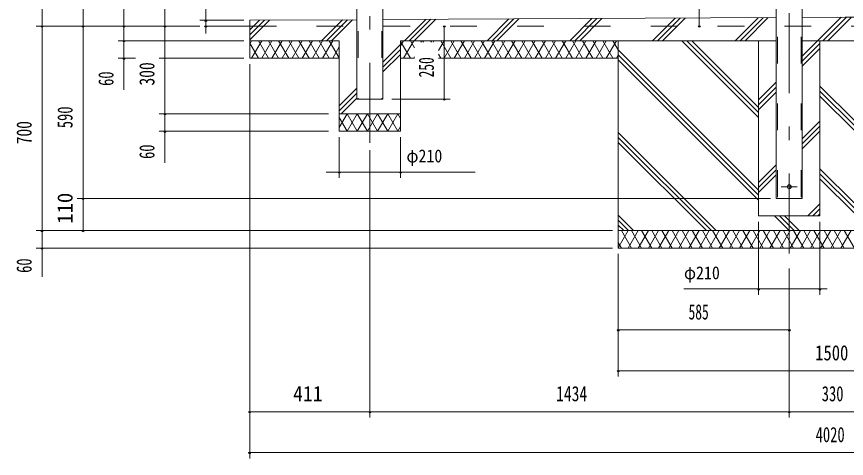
# Model space of a CAD drawing. Units: millimetres, scale not verified. Extents: x -34086 to 34091, y -14700 to 14700.
# Drawn here: x 14091 to 24022, y -3647 to 1647 of the extents above; entities that cross this region are included whole.
import ezdxf
from ezdxf.enums import TextEntityAlignment as Align

# ---------------------------------------------------------------- set-up
doc = ezdxf.new("R2010")
doc.units = ezdxf.units.MM
doc.header["$LTSCALE"] = 80
doc.linetypes.add('USER2', pattern=[10, 4, -6])
doc.linetypes.add('USER3', pattern=[24, 12, -5, 2, -5])
for name, color, linetype, lineweight in [('0-6_2-02BOLD', 7, 'Continuous', 18), ('0-7_2-12HIDDEN', 3, 'USER2', 18), ('0-8_2-22CENTER', 3, 'USER3', 18), ('0-A_2-52DIM', 3, 'Continuous', 18), ('0-B_2-62HATCH', 2, 'Continuous', 18)]:
    doc.layers.add(name, color=color, linetype=linetype, lineweight=lineweight)
doc.styles.add('ＭＳ ゴシック', font='')
doc.styles.get('ＭＳ ゴシック').set_extended_font_data('MS Gothic')

msp = doc.modelspace()

# ---------------------------------------------------------------- linework, layer by layer
at = {"layer": '0-6_2-02BOLD'}
for p, q in [((18163.32, 5487.9), (18163.32, 657.9)), ((18475.17, 5487.9), (18475.17, 657.9)), ((23182.32, 2204.9), (23182.32, -532.1)), ((23494.17, 2204.9), (23494.17, -532.1)), ((18163.32, 1609.28), (16880.75, 1602.9)), ((16880.75, 1602.9), (16880.75, 1147.9)), ((23182.32, 1634.25), (18475.17, 1610.83)), ((23915.75, 1637.9), (23494.17, 1635.81)), ((23915.75, 1637.9), (24337.32, 1635.81)), ((16880.75, 1532.9), (16355.75, 1532.9)), ((23182.32, 1357.9), (18686.65, 1357.9)), ((18686.65, 272.9), (18686.65, 1357.9)), ((22970.75, 1357.9), (22970.75, -742.1)), ((24337.33, 1357.9), (23494.17, 1357.9)), ((23705.75, 1357.9), (23705.75, -742.1)), ((17951.65, 1147.9), (16880.75, 1147.9)), ((18853.05, 1147.9), (18686.65, 1147.9)), ((21290.75, 1147.9), (19140.07, 1147.9)), ((18163.23, 657.9), (18475.17, 657.9)), ((17951.65, 482.9), (18686.65, 482.9)), ((17951.65, 272.9), (18686.65, 272.9)), ((23182.32, -532.1), (23494.17, -532.1)), ((22970.75, -742.1), (23705.75, -742.1)), ((21290.75, -917.1), (26540.75, -917.1))]:
    msp.add_line(p, q, dxfattribs=at)
for points in [[(17951.65, 272.9), (17951.65, 1357.9), (16880.75, 1357.9)], [(21290.75, 1357.9), (21290.75, -1127.1), (26540.75, -1127.1)]]:
    msp.add_lwpolyline(points, dxfattribs=at)
msp.add_circle((23338.25, -392.1), 22.75, dxfattribs=at)
at = {"layer": '0-7_2-12HIDDEN'}
for p, q in [((18178.02, 5470.4), (18178.02, 657.9)), ((18460.47, 5470.4), (18460.47, 657.9)), ((23197.02, 2204.9), (23197.02, -532.1)), ((23479.47, 2204.9), (23479.47, -532.1)), ((16880.75, 1532.9), (30950.75, 1532.9))]:
    msp.add_line(p, q, dxfattribs=at)
at = {"layer": '0-8_2-22CENTER'}
for p, q in [((23338.25, 7447.9), (23338.25, -1827.1)), ((18319.25, 132.9), (18319.25, 5775.85)), ((23243.04, -392.1), (23433.45, -392.1))]:
    msp.add_line(p, q, dxfattribs=at)
at = {"layer": '0-A_2-52DIM'}
for p, q in [((14395.75, 9295.9), (14395.75, -1470.1)), ((14885.75, -917.1), (14885.75, 9295.9)), ((15865.75, -105.1), (15865.75, 5417.9)), ((22260.25, 2687.9), (22260.25, 1532.9)), ((15375.75, 769.9), (15375.75, 1910.9)), ((16355.75, 1443.48), (16355.75, 1980.9)), ((16810.75, 1602.9), (16285.75, 1602.9)), ((16369.75, 1602.9), (16341.75, 1602.9)), ((24312.43, 1637.9), (24005.48, 1637.9)), ((16285.75, 1532.9), (14325.75, 1532.9)), ((14409.75, 1532.9), (14381.75, 1532.9)), ((14899.75, 1532.9), (14871.75, 1532.9)), ((15389.75, 1532.9), (15361.75, 1532.9)), ((15879.75, 1532.9), (15851.75, 1532.9)), ((16369.75, 1532.9), (16341.75, 1532.9)), ((19224.08, 1532.9), (19196.08, 1532.9)), ((19210.08, 1532.9), (19210.08, 657.9)), ((22274.25, 1532.9), (22246.25, 1532.9)), ((16810.75, 1357.9), (15305.75, 1357.9)), ((15389.75, 1357.9), (15361.75, 1357.9)), ((15513.13, 1147.9), (15305.75, 1147.9)), ((15389.75, 1147.9), (15361.75, 1147.9)), ((16810.75, 1147.9), (15795.75, 1147.9)), ((16880.75, 1077.9), (16880.75, -3647.09)), ((18580.07, 657.9), (19280.08, 657.9)), ((19224.08, 657.9), (19196.08, 657.9)), ((17824.45, 482.9), (15795.75, 482.9)), ((15879.75, 482.9), (15851.75, 482.9)), ((17824.45, 272.9), (15795.75, 272.9)), ((15879.75, 272.9), (15851.75, 272.9)), ((17951.65, 202.9), (17951.65, -287.1)), ((18686.65, 202.9), (18686.65, -287.1)), ((18319.25, 44.69), (18319.25, -3157.09)), ((17796.17, -217.1), (19579.15, -217.1)), ((17965.65, -217.1), (17937.65, -217.1)), ((18700.65, -217.1), (18672.65, -217.1)), ((23112.32, -532.1), (14815.75, -532.1)), ((14899.75, -532.1), (14871.75, -532.1)), ((22970.75, -812.1), (22970.75, -1687.1)), ((23705.75, -812.1), (23705.75, -1687.1)), ((21220.75, -917.1), (14325.75, -917.1)), ((14409.75, -917.1), (14381.75, -917.1)), ((14899.75, -917.1), (14871.75, -917.1)), ((21220.75, -1127.1), (14325.75, -1127.1)), ((14409.75, -1127.1), (14381.75, -1127.1)), ((21290.75, -1197.1), (21290.75, -2667.1)), ((23338.25, -1372.1), (23338.25, -3157.09)), ((22078.25, -1617.1), (23793.25, -1617.1)), ((22984.75, -1617.1), (22956.75, -1617.1)), ((23719.75, -1617.1), (23691.75, -1617.1)), ((21304.75, -2107.1), (21276.75, -2107.1)), ((21290.75, -2107.1), (23338.25, -2107.1)), ((23352.25, -2107.1), (23324.25, -2107.1)), ((21304.75, -2597.1), (21276.75, -2597.1)), ((21290.75, -2597.1), (26540.75, -2597.1)), ((16894.75, -3087.09), (16866.75, -3087.09)), ((30950.75, -3087.09), (16880.75, -3087.09)), ((18333.25, -3087.09), (18305.25, -3087.09)), ((23352.25, -3087.09), (23324.25, -3087.09)), ((16894.75, -3577.09), (16866.75, -3577.09)), ((16880.75, -3577.09), (30950.75, -3577.09))]:
    msp.add_line(p, q, dxfattribs=at)
for centre in [(16355.75, 1602.9), (14395.75, 1532.9), (14885.75, 1532.9), (15375.75, 1532.9), (15865.75, 1532.9), (16355.75, 1532.9), (19210.08, 1532.9), (22260.25, 1532.9), (15375.75, 1357.9), (15375.75, 1147.9), (19210.08, 657.9), (15865.75, 482.9), (15865.75, 272.9), (17951.65, -217.1), (18686.65, -217.1), (14885.75, -532.1), (14395.75, -917.1), (14885.75, -917.1), (14395.75, -1127.1), (22970.75, -1617.1), (23705.75, -1617.1), (21290.75, -2107.1), (23338.25, -2107.1), (21290.75, -2597.1), (16880.75, -3087.09), (18319.25, -3087.09), (23338.25, -3087.09), (16880.75, -3577.09)]:
    msp.add_arc(centre, 14, 180, 0, dxfattribs=at)
at = {"layer": '0-B_2-62HATCH'}
for p, q in [((16880.75, 1368.15), (17116.68, 1604.08)), ((16880.75, 1427.54), (17056.99, 1603.78)), ((16880.75, 1486.94), (16997.29, 1603.48)), ((17741.66, 1357.9), (17992.19, 1608.43)), ((17801.05, 1357.9), (18051.88, 1608.73)), ((17860.45, 1357.9), (18111.58, 1609.03)), ((18731.61, 1357.9), (18987.09, 1613.38)), ((18791.01, 1357.9), (19046.78, 1613.68)), ((18850.4, 1357.9), (19106.48, 1613.98)), ((19721.56, 1357.9), (19981.99, 1618.33)), ((19780.95, 1357.9), (20041.68, 1618.63)), ((19840.35, 1357.9), (20101.38, 1618.93)), ((20711.51, 1357.9), (20976.89, 1623.28)), ((20770.9, 1357.9), (21036.58, 1623.58)), ((20830.3, 1357.9), (21096.28, 1623.88)), ((21701.46, 1357.9), (21971.79, 1628.23)), ((21760.86, 1357.9), (22031.48, 1628.53)), ((21820.25, 1357.9), (22091.17, 1628.83)), ((22691.4, 1357.9), (22966.68, 1633.18)), ((22750.8, 1357.9), (23026.38, 1633.48)), ((22810.2, 1357.9), (23086.08, 1633.77)), ((23494.17, 1170.71), (23961.13, 1637.68)), ((23740.75, 1357.9), (24020.23, 1637.38)), ((23800.15, 1357.9), (24079.34, 1637.09)), ((16880.75, 1317.95), (16903.82, 1357.9)), ((16984.65, 1147.9), (16880.75, 1327.86)), ((16903.82, 1147.9), (17025.06, 1357.9)), ((17105.89, 1147.9), (16984.65, 1357.9)), ((17025.06, 1147.9), (17146.31, 1357.9)), ((17227.13, 1147.9), (17105.89, 1357.9)), ((17146.31, 1147.9), (17267.55, 1357.9)), ((17348.38, 1147.9), (17227.13, 1357.9)), ((17267.55, 1147.9), (17388.79, 1357.9)), ((17469.62, 1147.9), (17348.38, 1357.9)), ((17388.79, 1147.9), (17510.04, 1357.9)), ((17590.86, 1147.9), (17469.63, 1357.9)), ((17510.04, 1147.9), (17631.28, 1357.9)), ((17712.11, 1147.9), (17590.86, 1357.9)), ((17631.28, 1147.9), (17752.52, 1357.9)), ((17833.35, 1147.9), (17712.11, 1357.9)), ((17752.52, 1147.9), (17873.77, 1357.9)), ((17951.65, 1153.01), (17833.36, 1357.9)), ((18475.17, 1101.46), (18686.65, 1312.94)), ((18686.65, 1295.86), (18722.48, 1357.9)), ((18803.31, 1147.9), (18686.65, 1349.95)), ((18722.48, 1147.9), (18843.72, 1357.9)), ((18853.05, 1271.74), (18803.31, 1357.9)), ((18935.87, 1338.29), (18924.55, 1357.9)), ((18953.64, 1338.29), (18964.96, 1357.9)), ((19057.11, 1338.29), (19045.79, 1357.9)), ((19074.88, 1338.29), (19086.21, 1357.9)), ((19140.07, 1241.2), (19207.45, 1357.9)), ((19288.28, 1147.9), (19167.04, 1357.9)), ((19207.45, 1147.9), (19328.69, 1357.9)), ((19409.52, 1147.9), (19288.28, 1357.9)), ((19328.69, 1147.9), (19449.94, 1357.9)), ((19530.76, 1147.9), (19409.52, 1357.9)), ((19449.94, 1147.9), (19571.18, 1357.9)), ((19652.01, 1147.9), (19530.76, 1357.9)), ((19571.18, 1147.9), (19692.42, 1357.9)), ((19773.25, 1147.9), (19652.01, 1357.9)), ((19692.43, 1147.9), (19813.67, 1357.9)), ((19894.5, 1147.9), (19773.25, 1357.9)), ((19813.67, 1147.9), (19934.91, 1357.9)), ((20015.74, 1147.9), (19894.5, 1357.9)), ((19934.91, 1147.9), (20056.16, 1357.9)), ((20136.99, 1147.9), (20015.74, 1357.9)), ((20056.16, 1147.9), (20177.4, 1357.9)), ((20258.23, 1147.9), (20136.99, 1357.9)), ((20177.4, 1147.9), (20298.64, 1357.9)), ((20379.47, 1147.9), (20258.23, 1357.9)), ((20298.64, 1147.9), (20419.89, 1357.9)), ((20500.72, 1147.9), (20379.47, 1357.9)), ((20419.89, 1147.9), (20541.13, 1357.9)), ((20621.96, 1147.9), (20500.72, 1357.9)), ((20541.13, 1147.9), (20662.37, 1357.9)), ((20743.2, 1147.9), (20621.96, 1357.9)), ((20662.37, 1147.9), (20783.62, 1357.9)), ((20864.44, 1147.9), (20743.21, 1357.9)), ((20783.62, 1147.9), (20904.86, 1357.9)), ((20985.69, 1147.9), (20864.45, 1357.9)), ((20904.86, 1147.9), (21026.1, 1357.9)), ((21106.93, 1147.9), (20985.69, 1357.9)), ((21026.1, 1147.9), (21147.35, 1357.9)), ((21228.18, 1147.9), (21106.94, 1357.9)), ((21147.35, 1147.9), (21268.59, 1357.9)), ((21290.75, 1249.53), (21228.18, 1357.9)), ((22051.45, 1357.9), (22970.75, 438.61)), ((22110.85, 1357.9), (22970.75, 498)), ((22170.25, 1357.9), (22970.75, 557.4)), ((23494.17, 1111.32), (23705.75, 1322.9)), ((17873.77, 1147.9), (17951.65, 1282.79)), ((18475.17, 1042.06), (18686.65, 1253.55)), ((18475.17, 982.68), (18686.65, 1194.15)), ((19167.04, 1147.9), (19140.07, 1194.6)), ((21290.75, 1247.45), (22970.75, -432.55)), ((23494.17, 1051.92), (23705.75, 1263.5)), ((18843.72, 1147.9), (18853.05, 1164.06)), ((21268.59, 1147.9), (21290.75, 1186.28)), ((21290.75, 1188.05), (22970.75, -491.95)), ((21290.75, 1128.66), (22970.75, -551.34)), ((22970.75, 647.29), (23182.32, 858.86)), ((22970.75, 587.9), (23182.32, 799.47)), ((23705.75, 812.35), (24125.75, 392.35)), ((17951.65, 577.94), (18163.32, 789.61)), ((17951.65, 518.53), (18163.32, 730.21)), ((22970.75, 528.5), (23182.32, 740.07)), ((23705.75, 752.95), (24125.75, 332.95)), ((17975.4, 482.9), (18163.32, 670.83)), ((23705.75, 693.56), (24125.75, 273.55)), ((18046.96, 482.9), (17951.65, 317.83)), ((17951.65, 437.98), (18046.96, 272.9)), ((18046.96, 482.9), (18168.2, 272.9)), ((18168.2, 482.9), (18046.96, 272.9)), ((18289.44, 482.9), (18168.2, 272.9)), ((18168.2, 482.9), (18289.44, 272.9)), ((18289.44, 482.9), (18410.68, 272.9)), ((18410.68, 482.9), (18289.44, 272.9)), ((18410.68, 482.9), (18531.93, 272.9)), ((18531.93, 482.9), (18410.69, 272.9)), ((18531.93, 482.9), (18653.18, 272.9)), ((18653.18, 482.9), (18531.93, 272.9)), ((18653.18, 482.9), (18686.65, 424.9)), ((18686.65, 330.89), (18653.18, 272.9)), ((23494.17, 180.76), (23705.75, 392.35)), ((23494.17, 121.37), (23705.75, 332.95)), ((21290.75, 257.5), (22465.35, -917.1)), ((23494.17, 61.97), (23705.75, 273.55)), ((21290.75, 198.1), (22405.95, -917.1)), ((21290.75, 138.71), (22346.55, -917.1)), ((22970.75, -342.65), (23182.32, -131.08)), ((22970.75, -402.05), (23182.32, -190.48)), ((23705.75, -177.6), (24125.75, -597.6)), ((22970.75, -461.45), (23182.32, -249.88)), ((23705.75, -237), (24125.75, -657)), ((23705.75, -296.39), (24125.75, -716.4)), ((23561.25, -742.1), (23705.75, -597.6)), ((23620.65, -742.1), (23705.75, -657)), ((21290.75, -732.45), (21475.4, -917.1)), ((21290.75, -791.85), (21416, -917.1)), ((23161.5, -742.1), (23336.5, -917.1)), ((23220.9, -742.1), (23395.9, -917.1)), ((23280.3, -742.1), (23455.3, -917.1)), ((23680.05, -742.1), (23705.75, -716.4)), ((21290.75, -851.24), (21356.6, -917.1)), ((21290.75, -1123.72), (21410.05, -917.1)), ((21450.46, -1127.1), (21329.22, -917.1)), ((21410.05, -1127.1), (21531.28, -917.1)), ((21571.7, -1127.1), (21450.46, -917.1)), ((21531.29, -1127.1), (21652.53, -917.1)), ((21692.95, -1127.1), (21571.7, -917.1)), ((21652.53, -1127.1), (21773.78, -917.1)), ((21814.19, -1127.1), (21692.95, -917.1)), ((21773.78, -1127.1), (21895.02, -917.1)), ((21935.43, -1127.1), (21814.19, -917.1)), ((21895.02, -1127.1), (22016.26, -917.1)), ((22056.68, -1127.1), (21935.43, -917.1)), ((22016.26, -1127.1), (22137.51, -917.1)), ((22177.92, -1127.1), (22056.68, -917.1)), ((22137.51, -1127.1), (22258.75, -917.1)), ((22299.16, -1127.1), (22177.92, -917.1)), ((22258.75, -1127.1), (22379.99, -917.1)), ((22420.41, -1127.1), (22299.16, -917.1)), ((22379.99, -1127.1), (22501.24, -917.1)), ((22541.65, -1127.1), (22420.41, -917.1)), ((22501.24, -1127.1), (22622.48, -917.1)), ((22662.9, -1127.1), (22541.65, -917.1)), ((22622.48, -1127.1), (22743.73, -917.1)), ((22784.14, -1127.1), (22662.9, -917.1)), ((22743.73, -1127.1), (22864.96, -917.1)), ((22905.38, -1127.1), (22784.14, -917.1)), ((22864.97, -1127.1), (22986.21, -917.1)), ((23026.63, -1127.1), (22905.38, -917.1)), ((22986.21, -1127.1), (23107.46, -917.1)), ((23147.87, -1127.1), (23026.63, -917.1)), ((23107.46, -1127.1), (23228.7, -917.1)), ((23269.11, -1127.1), (23147.87, -917.1)), ((23228.7, -1127.1), (23349.94, -917.1)), ((23390.36, -1127.1), (23269.11, -917.1)), ((23349.94, -1127.1), (23471.19, -917.1)), ((23511.6, -1127.1), (23390.36, -917.1)), ((23471.19, -1127.1), (23592.43, -917.1)), ((23632.84, -1127.1), (23511.6, -917.1)), ((23592.43, -1127.1), (23713.67, -917.1)), ((23754.09, -1127.1), (23632.84, -917.1)), ((23713.67, -1127.1), (23834.92, -917.1)), ((23875.33, -1127.1), (23754.09, -917.1)), ((23834.92, -1127.1), (23956.16, -917.1)), ((23996.58, -1127.1), (23875.33, -917.1)), ((23956.16, -1127.1), (24077.41, -917.1)), ((24117.82, -1127.1), (23996.58, -917.1)), ((21329.22, -1127.1), (21290.75, -1060.47))]:
    msp.add_line(p, q, dxfattribs=at)

# ---------------------------------------------------------------- texts
at = {"layer": '0-A_2-52DIM', "color": 7, "style": 'ＭＳ ゴシック'}
for s, width, p in [('250', 0.65, (19140.07, 917.84)), ('300', 0.75, (15795.75, 820.16)), ('60', 0.7, (15305.75, 815.94)), ('590', 0.7, (14815.75, 309.47)), ('700', 0.75, (14325.75, 116.1)), ('60', 0.7, (15795.75, -59.06)), ('60', 0.7, (14325.75, -1424.06))]:
    msp.add_text(s, height=182.3, rotation=90, dxfattribs=dict(at, width=width)).set_placement(p, align=Align.BOTTOM_LEFT)
for s, height, width, p in [('φ210', 155, 0.9, (18756.65, -147.1)), ('φ210', 155, 0.9, (22078.25, -1547.1)), ('585', 182.3, 0.65, (22132.64, -2037.1)), ('1500', 182.3, 0.8, (23648.37, -2527.1)), ('411', 182.3, 0.95, (17399.49, -3017.09)), ('1434', 182.3, 0.75, (20548.03, -3017.09)), ('330', 182.3, 0.7, (23727, -3017.09)), ('4020', 182.3, 0.7, (23654.09, -3507.09))]:
    msp.add_text(s, height=height, dxfattribs=dict(at, width=width)).set_placement(p, align=Align.BOTTOM_LEFT)
msp.add_text('110', height=182.3, rotation=90, dxfattribs=at).set_placement((14815.75, -836.33), align=Align.BOTTOM_LEFT)

doc.saveas('drawing.dxf')
